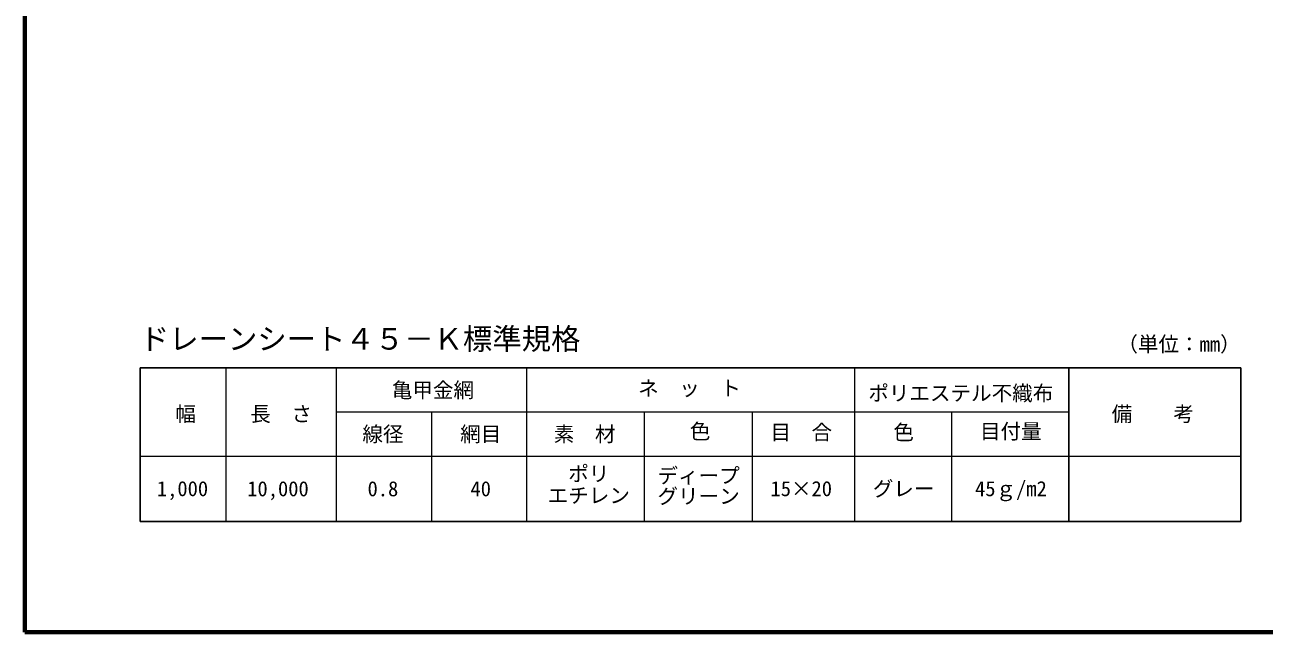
# Model space of a CAD drawing. Units: millimetres, scale not verified. Extents: x 200 to 8200, y 200 to 5740.
# Drawn here: x 200 to 4420, y 200 to 2266 of the extents above; entities that cross this region are included whole.
import ezdxf
from ezdxf.enums import TextEntityAlignment as Align

# ---------------------------------------------------------------- set-up
doc = ezdxf.new("R2010")
doc.units = ezdxf.units.MM
doc.header["$LTSCALE"] = 20
doc.layers.add('C-MTR', color=5, linetype='Continuous')
doc.layers.add('C-MTR-TXT', color=5, linetype='Continuous')
for name, color, linetype, lineweight in [('C-MTR-FRAM', 5, 'Continuous', 25), ('C-MTR-LINE', 5, 'Continuous', 13), ('C-TTL', 2, 'Continuous', 70)]:
    doc.layers.add(name, color=color, linetype=linetype, lineweight=lineweight)
doc.styles.add('ＭＳ ゴシック', font='')
doc.styles.get('ＭＳ ゴシック').set_extended_font_data('MS Gothic')

msp = doc.modelspace()

# ---------------------------------------------------------------- linework, layer by layer
at = {"layer": 'C-MTR-FRAM'}
for p, q in [((592.54, 1099.18), (592.54, 576.18)), ((592.54, 1099.18), (4339.82, 1099.18)), ((3754.88, 1099.18), (3754.88, 576.18)), ((4339.82, 1099.18), (4339.82, 576.18)), ((592.54, 576.18), (4339.82, 576.18))]:
    msp.add_line(p, q, dxfattribs=at)
at = {"layer": 'C-MTR-LINE'}
for p, q in [((884.24, 1099.18), (884.24, 576.18)), ((1260.16, 1099.18), (1260.16, 576.18)), ((1908.62, 1099.18), (1908.62, 576.18)), ((3024.57, 1099.18), (3024.57, 576.18)), ((1260.16, 949.18), (3754.88, 949.18)), ((1584.39, 949.18), (1584.39, 576.18)), ((2308.38, 949.18), (2308.38, 576.18)), ((2676.73, 949.18), (2676.73, 576.18)), ((3355.65, 949.18), (3355.65, 576.18)), ((592.54, 799.18), (4339.82, 799.18))]:
    msp.add_line(p, q, dxfattribs=at)
at = {"layer": 'C-TTL'}
msp.add_lwpolyline([(200, 200), (8200, 200), (8200, 5740), (200, 5740)], close=True, dxfattribs=at)

# ---------------------------------------------------------------- texts
at = {"layer": 'C-MTR', "style": 'ＭＳ ゴシック'}
msp.add_text('ドレーンシート４５－Ｋ標準規格', height=73.31, dxfattribs=at).set_placement((591.73, 1139.18), align=Align.BOTTOM_LEFT)
at = {"layer": 'C-MTR-TXT', "style": 'ＭＳ ゴシック'}
msp.add_text('（単位：mm）', height=51.32, dxfattribs=at).set_placement((3919.82, 1139.18), align=Align.BOTTOM_LEFT)
msp.add_text('亀甲金網', height=51.32, dxfattribs=at).set_placement((1449.52, 1023.75), align=Align.MIDDLE_LEFT)
for s, p in [('ネ\u3000ッ\u3000ト', (2463.24, 989.18)), ('色', (2499.28, 842.32)), ('目\u3000合', (2843.6, 839.18)), ('色', (3192.22, 839.18)), ('目付量', (3557.04, 842.32)), ('ポリ', (2120.32, 698.18)), ('エチレン', (2120.32, 624.18))]:
    msp.add_text(s, height=51.32, dxfattribs=at).set_placement(p, align=Align.BOTTOM_CENTER)
for s, p in [('ポリエステル不織布', (3386.86, 1013.26)), ('幅', (747.71, 942.6)), ('長\u3000さ', (1072.83, 942.6)), ('備\u3000\u3000考', (4040.5, 942.6)), ('線径', (1419.31, 873.97)), ('網目', (1752.3, 873.97)), ('素\u3000材', (2106.13, 873.97)), ('グレー', (3192.22, 688.38)), ('45ｇ/m2', (3557.51, 688.38)), ('1,000', (736.91, 688.38)), ('10,000', (1062.03, 688.02)), ('0.8', (1419.31, 688.02)), ('40', (1752.3, 688.02)), ('15×20', (2843.6, 688.38))]:
    msp.add_text(s, height=51.32, dxfattribs=at).set_placement(p, align=Align.MIDDLE_CENTER)
for s, p in [('ディープ', (2354.08, 758.38)), ('グリーン', (2354.08, 688.38))]:
    msp.add_text(s, height=51.32, dxfattribs=at).set_placement(p, align=Align.TOP_LEFT)

doc.saveas('drawing.dxf')
